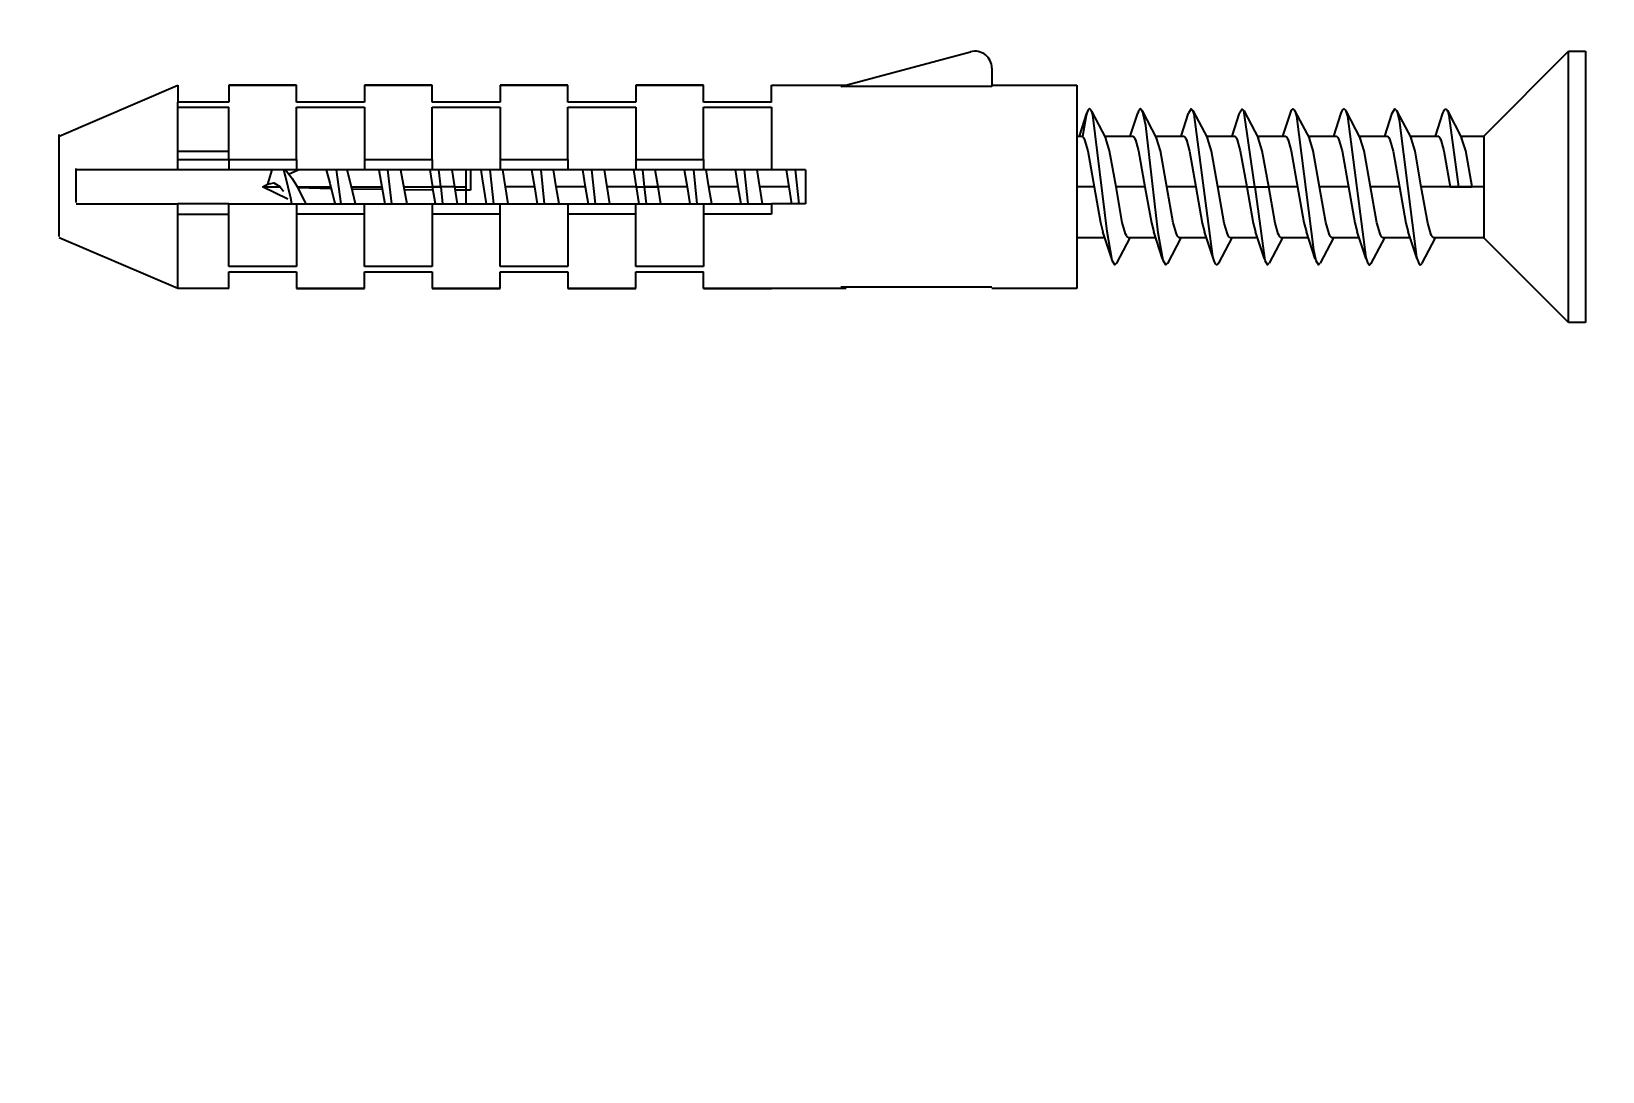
# Model space of a CAD drawing. Extents: x -4534 to -3829, y -2022 to -1514.
# Drawn here: x -4498.17 to -4451.85, y -1679.41 to -1648.74 of the extents above; entities that cross this region are included whole.
import ezdxf

# ---------------------------------------------------------------- set-up
doc = ezdxf.new("R2010")
doc.units = 0
doc.header["$LTSCALE"] = 23.1
doc.header["$MEASUREMENT"] = 0
doc.layers.get('0').update_dxf_attribs({"linetype": 'CONTINUOUS'})
doc.layers.get('Defpoints').update_dxf_attribs({"linetype": 'CONTINUOUS'})
doc.layers.add('IGES_LEVEL_0_-_VISIBLE', color=253, linetype='CONTINUOUS')
doc.layers.add('IGES_LEVEL_0_-_VISIBLETAN2', color=253, linetype='CONTINUOUS')
doc.styles.get("Standard").update_dxf_attribs({"font": 'txt.shx', "bigfont": 'whgtxt.shx'})
doc.dimstyles.new('a', dxfattribs={"dimtxt": 3, "dimasz": 2.5, "dimexe": 2.5, "dimexo": 1, "dimgap": 1, "dimtad": 1, "dimdsep": 46, "dimtxsty": 'Standard', "dimcen": 0, "dimclrd": 2, "dimclre": 2, "dimclrt": 2, "dimadec": 1, "dimazin": 2, "dimtfac": 1, "dimtmove": 0, "dimatfit": 3, "dimfxl": 0, "dimtolj": 1, "dimtzin": 0, "dimarcsym": 0})
doc.dimstyles.get("Standard").update_dxf_attribs({"dimtxt": 2.5, "dimasz": 0.18, "dimexe": 0.18, "dimexo": 0.0625, "dimgap": 0.09, "dimtad": 0, "dimtih": 1, "dimtoh": 1, "dimdec": 4, "dimzin": 0, "dimdsep": 46, "dimtxsty": 'Standard', "dimcen": 0.09, "dimadec": 0, "dimazin": 0, "dimtp": 0.001, "dimtm": 0.001, "dimtfac": 1, "dimtdec": 4, "dimtofl": 0, "dimtmove": 0, "dimatfit": 0, "dimfxl": 0, "dimtolj": 1, "dimtzin": 0, "dimarcsym": 0})

# ---------------------------------------------------------------- blocks, each defined once
blk = doc.blocks.new('*D128')
at = {"color": 2, "lineweight": -2}
for p, q in [((-4424.408, -1521.408), (-4520.254, -1521.408)), ((-4515.254, -1533.908), (-4515.254, -1727.908)), ((-4424.408, -1740.408), (-4520.254, -1740.408))]:
    blk.add_line(p, q, dxfattribs=at)
at = {"color": 2}
for points in [[(-4517.337, -1533.908), (-4513.171, -1533.908), (-4515.254, -1521.408)], [(-4517.337, -1727.908), (-4513.171, -1727.908), (-4515.254, -1740.408)]]:
    blk.add_solid(points, dxfattribs=at)
at = {"layer": 'Defpoints', "color": 0}
for p in [(-4422.908, -1521.408), (-4515.254, -1740.408), (-4422.908, -1740.408)]:
    blk.add_point(p, dxfattribs=at)
at = {"color": 2, "insert": (-4526.004, -1630.908), "char_height": 11.5, "attachment_point": 5, "rotation": 90}
blk.add_mtext('\\A1;219', dxfattribs=at)
blk = doc.blocks.new('*D112')
at = {"color": 2, "lineweight": -2}
for p, q in [((-4441.403, -1621.023), (-4441.403, -1581.273)), ((-4446.349, -1633.523), (-4428.903, -1633.523)), ((-4441.403, -1653.323), (-4441.403, -1633.523)), ((-4447.349, -1653.323), (-4428.903, -1653.323)), ((-4441.403, -1665.823), (-4441.403, -1678.323))]:
    blk.add_line(p, q, dxfattribs=at)
at = {"color": 2}
for points in [[(-4443.487, -1621.023), (-4439.32, -1621.023), (-4441.403, -1633.523)], [(-4443.487, -1665.823), (-4439.32, -1665.823), (-4441.403, -1653.323)]]:
    blk.add_solid(points, dxfattribs=at)
at = {"layer": 'Defpoints', "color": 0}
for p in [(-4451.349, -1633.523), (-4441.403, -1633.523), (-4452.349, -1653.323)]:
    blk.add_point(p, dxfattribs=at)
at = {"color": 2, "insert": (-4452.153, -1594.898), "char_height": 11.5, "attachment_point": 5, "rotation": 90}
blk.add_mtext('\\A1;20', dxfattribs=at)

msp = doc.modelspace()

# ---------------------------------------------------------------- linework, layer by layer
at = {"layer": 'IGES_LEVEL_0_-_VISIBLE', "color": 0}
for p, q in [((-4474.303, -1650.365), (-4470.478, -1649.34)), ((-4455.349, -1651.823), (-4452.849, -1649.323)), ((-4455.349, -1651.823), (-4452.849, -1649.323)), ((-4452.849, -1649.323), (-4452.349, -1649.323)), ((-4452.849, -1649.323), (-4452.349, -1649.323)), ((-4452.849, -1657.323), (-4452.849, -1649.323)), ((-4452.349, -1649.323), (-4452.349, -1657.323)), ((-4469.849, -1649.823), (-4469.849, -1650.365)), ((-4497.349, -1651.823), (-4493.849, -1650.323)), ((-4493.849, -1650.323), (-4493.849, -1650.823)), ((-4492.349, -1650.323), (-4490.349, -1650.323)), ((-4492.349, -1650.323), (-4492.349, -1650.823)), ((-4490.349, -1650.325), (-4492.349, -1650.325)), ((-4490.349, -1650.823), (-4490.349, -1650.323)), ((-4488.349, -1650.323), (-4486.349, -1650.323)), ((-4488.349, -1650.323), (-4488.349, -1650.823)), ((-4486.349, -1650.325), (-4488.349, -1650.325)), ((-4486.349, -1650.823), (-4486.349, -1650.323)), ((-4484.349, -1650.323), (-4482.349, -1650.323)), ((-4484.349, -1650.323), (-4484.349, -1650.823)), ((-4482.349, -1650.325), (-4484.349, -1650.325)), ((-4482.349, -1650.823), (-4482.349, -1650.323)), ((-4480.349, -1650.323), (-4478.349, -1650.323)), ((-4480.349, -1650.323), (-4480.349, -1650.823)), ((-4478.349, -1650.325), (-4480.349, -1650.325)), ((-4478.349, -1650.823), (-4478.349, -1650.323)), ((-4476.349, -1650.323), (-4474.146, -1650.323)), ((-4476.349, -1650.823), (-4476.349, -1650.323)), ((-4469.849, -1650.365), (-4474.303, -1650.365)), ((-4469.849, -1650.323), (-4467.349, -1650.323)), ((-4467.349, -1650.323), (-4467.349, -1656.323)), ((-4493.849, -1650.973), (-4493.849, -1650.823)), ((-4492.349, -1650.823), (-4493.849, -1650.823)), ((-4493.849, -1650.973), (-4492.349, -1650.973)), ((-4493.849, -1652.275), (-4493.849, -1650.973)), ((-4492.349, -1652.275), (-4492.349, -1650.973)), ((-4488.349, -1650.823), (-4490.349, -1650.823)), ((-4490.349, -1650.973), (-4488.349, -1650.973)), ((-4490.349, -1652.518), (-4490.349, -1650.973)), ((-4488.349, -1650.973), (-4488.349, -1652.518)), ((-4484.349, -1650.823), (-4486.349, -1650.823)), ((-4486.349, -1650.973), (-4484.349, -1650.973)), ((-4486.349, -1652.518), (-4486.349, -1650.973)), ((-4484.349, -1650.973), (-4484.349, -1652.518)), ((-4480.349, -1650.823), (-4482.349, -1650.823)), ((-4482.349, -1650.973), (-4480.349, -1650.973)), ((-4482.349, -1652.518), (-4482.349, -1650.973)), ((-4480.349, -1650.973), (-4480.349, -1652.518)), ((-4476.349, -1650.823), (-4478.349, -1650.823)), ((-4478.349, -1650.973), (-4476.349, -1650.973)), ((-4478.349, -1652.518), (-4478.349, -1650.973)), ((-4476.349, -1650.973), (-4476.349, -1652.823)), ((-4467.272, -1651.823), (-4467.053, -1651.15)), ((-4466.918, -1651.087), (-4466.493, -1651.894)), ((-4465.772, -1651.823), (-4465.552, -1651.149)), ((-4465.423, -1651.078), (-4464.995, -1651.892)), ((-4464.272, -1651.823), (-4464.054, -1651.154)), ((-4463.925, -1651.07), (-4463.495, -1651.89)), ((-4462.772, -1651.823), (-4462.554, -1651.152)), ((-4462.425, -1651.074), (-4461.993, -1651.894)), ((-4462.099, -1653.323), (-4462.425, -1651.075)), ((-4461.272, -1651.823), (-4461.053, -1651.15)), ((-4460.919, -1651.086), (-4460.493, -1651.894)), ((-4459.772, -1651.823), (-4459.552, -1651.149)), ((-4459.422, -1651.079), (-4458.995, -1651.892)), ((-4458.272, -1651.823), (-4458.054, -1651.154)), ((-4457.926, -1651.07), (-4457.495, -1651.89)), ((-4456.772, -1651.823), (-4456.554, -1651.152)), ((-4456.772, -1651.823), (-4456.554, -1651.152)), ((-4456.425, -1651.074), (-4455.993, -1651.894)), ((-4456.425, -1651.074), (-4455.993, -1651.894)), ((-4497.349, -1654.781), (-4497.349, -1651.781)), ((-4467.349, -1651.823), (-4467.214, -1651.823)), ((-4466.531, -1651.823), (-4465.714, -1651.823)), ((-4465.032, -1651.823), (-4464.214, -1651.823)), ((-4463.531, -1651.823), (-4462.714, -1651.823)), ((-4462.031, -1651.823), (-4461.214, -1651.823)), ((-4460.531, -1651.823), (-4459.714, -1651.823)), ((-4459.032, -1651.823), (-4458.214, -1651.823)), ((-4457.531, -1651.823), (-4456.714, -1651.823)), ((-4457.531, -1651.823), (-4456.714, -1651.823)), ((-4456.031, -1651.823), (-4455.349, -1651.823)), ((-4456.031, -1651.823), (-4455.349, -1651.823)), ((-4455.349, -1651.823), (-4455.349, -1653.323)), ((-4455.349, -1651.823), (-4455.349, -1653.323)), ((-4493.849, -1652.518), (-4493.849, -1652.275)), ((-4492.349, -1652.275), (-4493.849, -1652.275)), ((-4493.849, -1652.823), (-4493.849, -1652.518)), ((-4493.849, -1652.518), (-4492.349, -1652.518)), ((-4492.349, -1652.518), (-4492.349, -1652.275)), ((-4492.349, -1652.518), (-4490.349, -1652.518)), ((-4492.349, -1652.518), (-4492.349, -1652.823)), ((-4490.349, -1652.518), (-4490.349, -1652.823)), ((-4488.349, -1652.518), (-4486.349, -1652.518)), ((-4488.349, -1652.518), (-4488.349, -1652.823)), ((-4486.349, -1652.518), (-4486.349, -1652.823)), ((-4484.349, -1652.518), (-4482.349, -1652.518)), ((-4484.349, -1652.518), (-4484.349, -1652.823)), ((-4482.349, -1652.518), (-4482.349, -1652.823)), ((-4480.349, -1652.518), (-4478.349, -1652.518)), ((-4480.349, -1652.518), (-4480.349, -1652.823)), ((-4478.349, -1652.518), (-4478.349, -1652.823)), ((-4496.849, -1653.781), (-4496.849, -1652.781)), ((-4493.849, -1652.823), (-4496.849, -1652.823)), ((-4492.349, -1652.823), (-4493.849, -1652.823)), ((-4490.349, -1652.823), (-4492.349, -1652.823)), ((-4491.197, -1653.243), (-4491.071, -1652.823)), ((-4490.673, -1652.823), (-4490.472, -1653.082)), ((-4490.583, -1652.947), (-4490.298, -1652.823)), ((-4488.349, -1652.823), (-4490.349, -1652.823)), ((-4489.031, -1653.823), (-4489.168, -1652.823)), ((-4488.731, -1653.323), (-4488.86, -1652.823)), ((-4486.349, -1652.823), (-4488.349, -1652.823)), ((-4487.929, -1652.823), (-4487.751, -1653.823)), ((-4487.543, -1653.823), (-4487.654, -1652.823)), ((-4487.282, -1652.823), (-4487.103, -1653.823)), ((-4486.42, -1652.823), (-4486.339, -1653.323)), ((-4484.349, -1652.823), (-4486.349, -1652.823)), ((-4486.099, -1653.323), (-4486.151, -1652.823)), ((-4485.773, -1652.823), (-4485.692, -1653.323)), ((-4485.349, -1653.323), (-4485.349, -1652.823)), ((-4485.224, -1652.823), (-4485.224, -1653.417)), ((-4484.651, -1652.823), (-4484.546, -1653.823)), ((-4482.349, -1652.823), (-4484.349, -1652.823)), ((-4484.192, -1653.323), (-4484.273, -1652.823)), ((-4483.42, -1652.823), (-4483.339, -1653.323)), ((-4483.151, -1652.823), (-4483.046, -1653.823)), ((-4482.692, -1653.323), (-4482.773, -1652.823)), ((-4480.349, -1652.823), (-4482.349, -1652.823)), ((-4481.92, -1652.823), (-4481.839, -1653.323)), ((-4481.651, -1652.823), (-4481.546, -1653.823)), ((-4481.192, -1653.323), (-4481.273, -1652.823)), ((-4480.42, -1652.823), (-4480.339, -1653.323)), ((-4478.349, -1652.823), (-4480.349, -1652.823)), ((-4480.151, -1652.823), (-4480.099, -1653.322)), ((-4479.692, -1653.323), (-4479.773, -1652.823)), ((-4478.92, -1652.823), (-4478.839, -1653.323)), ((-4478.651, -1652.823), (-4478.546, -1653.823)), ((-4476.349, -1652.823), (-4478.349, -1652.823)), ((-4478.192, -1653.323), (-4478.273, -1652.823)), ((-4477.42, -1652.823), (-4477.339, -1653.323)), ((-4477.151, -1652.823), (-4477.046, -1653.823)), ((-4476.692, -1653.323), (-4476.773, -1652.823)), ((-4475.349, -1652.823), (-4476.349, -1652.823)), ((-4475.92, -1652.823), (-4475.839, -1653.323)), ((-4475.651, -1652.823), (-4475.546, -1653.823)), ((-4475.349, -1652.823), (-4475.349, -1653.823)), ((-4491.349, -1653.323), (-4491.197, -1653.243)), ((-4490.604, -1653.689), (-4491.349, -1653.323)), ((-4491.347, -1653.323), (-4490.834, -1653.323)), ((-4490.82, -1653.339), (-4491.347, -1653.323)), ((-4490.834, -1653.323), (-4490.741, -1653.444)), ((-4490.741, -1653.444), (-4490.734, -1653.454)), ((-4490.317, -1653.323), (-4490.472, -1653.082)), ((-4490.317, -1653.323), (-4489.339, -1653.323)), ((-4489.325, -1653.377), (-4490.301, -1653.354)), ((-4488.731, -1653.323), (-4487.839, -1653.323)), ((-4488.611, -1653.823), (-4488.731, -1653.323)), ((-4487.825, -1653.402), (-4488.715, -1653.388)), ((-4487.192, -1653.323), (-4486.339, -1653.323)), ((-4486.324, -1653.415), (-4487.177, -1653.409)), ((-4486.257, -1653.823), (-4486.339, -1653.323)), ((-4486.099, -1653.323), (-4486.046, -1653.823)), ((-4485.692, -1653.323), (-4485.61, -1653.823)), ((-4485.691, -1653.323), (-4485.349, -1653.323)), ((-4485.224, -1653.417), (-4485.677, -1653.417)), ((-4484.11, -1653.823), (-4484.192, -1653.323)), ((-4483.339, -1653.323), (-4483.257, -1653.823)), ((-4482.61, -1653.823), (-4482.692, -1653.323)), ((-4481.839, -1653.323), (-4481.757, -1653.823)), ((-4481.11, -1653.823), (-4481.192, -1653.323)), ((-4480.339, -1653.323), (-4480.257, -1653.823)), ((-4480.099, -1653.322), (-4480.046, -1653.823)), ((-4479.611, -1653.823), (-4479.692, -1653.323)), ((-4478.839, -1653.323), (-4478.757, -1653.823)), ((-4478.11, -1653.823), (-4478.192, -1653.323)), ((-4477.339, -1653.323), (-4477.257, -1653.823)), ((-4476.61, -1653.823), (-4476.692, -1653.323)), ((-4475.839, -1653.323), (-4475.757, -1653.823)), ((-4462.099, -1653.323), (-4461.804, -1655.491)), ((-4456.339, -1653.323), (-4456.099, -1653.322)), ((-4456.339, -1653.323), (-4456.099, -1653.322)), ((-4455.692, -1653.323), (-4456.339, -1653.323)), ((-4455.692, -1653.323), (-4456.339, -1653.323)), ((-4456.099, -1653.322), (-4455.692, -1653.323)), ((-4456.099, -1653.322), (-4455.692, -1653.323)), ((-4455.349, -1653.323), (-4455.349, -1654.823)), ((-4455.349, -1653.323), (-4455.349, -1654.823)), ((-4496.849, -1653.823), (-4493.849, -1653.823)), ((-4492.349, -1653.823), (-4493.849, -1653.823)), ((-4493.849, -1654.127), (-4493.849, -1653.823)), ((-4492.349, -1653.823), (-4490.349, -1653.823)), ((-4492.349, -1654.127), (-4492.349, -1653.823)), ((-4490.349, -1653.823), (-4488.349, -1653.823)), ((-4490.349, -1653.823), (-4490.349, -1654.127)), ((-4488.349, -1653.823), (-4486.349, -1653.823)), ((-4488.349, -1654.127), (-4488.349, -1653.823)), ((-4486.349, -1653.823), (-4484.349, -1653.823)), ((-4486.349, -1653.823), (-4486.349, -1654.127)), ((-4484.349, -1653.823), (-4482.349, -1653.823)), ((-4484.349, -1654.127), (-4484.349, -1653.823)), ((-4482.349, -1653.823), (-4480.349, -1653.823)), ((-4482.349, -1653.823), (-4482.349, -1654.127)), ((-4480.349, -1653.823), (-4478.349, -1653.823)), ((-4480.349, -1654.127), (-4480.349, -1653.823)), ((-4478.349, -1653.823), (-4476.349, -1653.823)), ((-4478.349, -1653.823), (-4478.349, -1654.127)), ((-4475.349, -1653.823), (-4476.349, -1653.823)), ((-4476.349, -1653.823), (-4476.349, -1654.127)), ((-4493.849, -1654.127), (-4492.349, -1654.127)), ((-4493.849, -1656.323), (-4493.849, -1654.127)), ((-4492.349, -1655.672), (-4492.349, -1654.127)), ((-4488.349, -1654.127), (-4490.349, -1654.127)), ((-4490.349, -1654.127), (-4490.349, -1655.672)), ((-4488.349, -1655.672), (-4488.349, -1654.127)), ((-4484.349, -1654.127), (-4486.349, -1654.127)), ((-4486.349, -1654.127), (-4486.349, -1655.672)), ((-4484.349, -1655.672), (-4484.349, -1654.127)), ((-4480.349, -1654.127), (-4482.349, -1654.127)), ((-4482.349, -1654.127), (-4482.349, -1655.672)), ((-4480.349, -1655.672), (-4480.349, -1654.127)), ((-4476.349, -1654.127), (-4478.349, -1654.127)), ((-4478.349, -1654.127), (-4478.349, -1655.672)), ((-4493.849, -1656.323), (-4497.349, -1654.823)), ((-4467.317, -1654.823), (-4467.349, -1654.809)), ((-4466.521, -1654.823), (-4467.317, -1654.823)), ((-4466.319, -1655.445), (-4466.579, -1654.649)), ((-4465.782, -1654.823), (-4466.176, -1655.573)), ((-4465.021, -1654.823), (-4465.817, -1654.823)), ((-4464.818, -1655.444), (-4465.081, -1654.645)), ((-4464.281, -1654.823), (-4464.677, -1655.577)), ((-4463.521, -1654.823), (-4464.317, -1654.823)), ((-4463.318, -1655.447), (-4463.58, -1654.647)), ((-4462.78, -1654.823), (-4463.175, -1655.573)), ((-4462.021, -1654.823), (-4462.817, -1654.823)), ((-4461.819, -1655.446), (-4462.08, -1654.649)), ((-4461.28, -1654.823), (-4461.674, -1655.572)), ((-4460.521, -1654.823), (-4461.317, -1654.823)), ((-4460.319, -1655.445), (-4460.579, -1654.649)), ((-4459.782, -1654.823), (-4460.176, -1655.573)), ((-4459.021, -1654.823), (-4459.817, -1654.823)), ((-4458.818, -1655.444), (-4459.081, -1654.645)), ((-4458.281, -1654.823), (-4458.677, -1655.577)), ((-4457.521, -1654.823), (-4458.317, -1654.823)), ((-4457.318, -1655.446), (-4457.58, -1654.647)), ((-4456.78, -1654.823), (-4457.175, -1655.573)), ((-4456.78, -1654.823), (-4457.175, -1655.573)), ((-4455.349, -1654.823), (-4456.817, -1654.823)), ((-4455.349, -1654.823), (-4456.817, -1654.823)), ((-4452.849, -1657.323), (-4455.349, -1654.823)), ((-4490.349, -1655.672), (-4492.349, -1655.672)), ((-4492.349, -1655.823), (-4490.349, -1655.823)), ((-4492.349, -1656.323), (-4492.349, -1655.823)), ((-4490.349, -1655.823), (-4490.349, -1656.323)), ((-4486.349, -1655.672), (-4488.349, -1655.672)), ((-4488.349, -1655.823), (-4486.349, -1655.823)), ((-4488.349, -1656.323), (-4488.349, -1655.823)), ((-4486.349, -1655.823), (-4486.349, -1656.323)), ((-4482.349, -1655.672), (-4484.349, -1655.672)), ((-4484.349, -1655.823), (-4482.349, -1655.823)), ((-4484.349, -1656.323), (-4484.349, -1655.823)), ((-4482.349, -1655.823), (-4482.349, -1656.323)), ((-4478.349, -1655.672), (-4480.349, -1655.672)), ((-4480.349, -1655.823), (-4478.349, -1655.823)), ((-4480.349, -1656.323), (-4480.349, -1655.823)), ((-4478.349, -1656.323), (-4478.349, -1655.823)), ((-4469.849, -1656.281), (-4474.303, -1656.281)), ((-4492.349, -1656.32), (-4493.849, -1656.32)), ((-4492.349, -1656.323), (-4493.849, -1656.323)), ((-4490.349, -1656.32), (-4488.349, -1656.32)), ((-4488.349, -1656.323), (-4490.349, -1656.323)), ((-4486.349, -1656.32), (-4484.349, -1656.32)), ((-4484.349, -1656.323), (-4486.349, -1656.323)), ((-4482.349, -1656.32), (-4480.349, -1656.32)), ((-4480.349, -1656.323), (-4482.349, -1656.323)), ((-4478.349, -1656.32), (-4476.349, -1656.32)), ((-4474.146, -1656.323), (-4478.349, -1656.323)), ((-4467.349, -1656.323), (-4469.849, -1656.323)), ((-4452.349, -1657.323), (-4452.849, -1657.323))]:
    msp.add_line(p, q, dxfattribs=at)
for points in [[(-4466.302, -1655.497), (-4466.453, -1654.636), (-4466.88, -1651.199), (-4466.9, -1651.133), (-4466.927, -1651.07), (-4466.937, -1651.052), (-4466.943, -1651.044), (-4466.95, -1651.037), (-4466.955, -1651.033), (-4466.959, -1651.03), (-4466.966, -1651.027), (-4466.969, -1651.026), (-4466.973, -1651.026), (-4466.976, -1651.026), (-4466.98, -1651.027), (-4466.984, -1651.028), (-4466.987, -1651.029), (-4466.991, -1651.031), (-4466.997, -1651.036), (-4467.004, -1651.043), (-4467.01, -1651.05), (-4467.02, -1651.068), (-4467.044, -1651.122), (-4467.072, -1651.216), (-4467.181, -1651.837)], [(-4464.803, -1655.493), (-4464.949, -1654.674), (-4465.314, -1651.517), (-4465.39, -1651.168), (-4465.406, -1651.118), (-4465.427, -1651.069), (-4465.439, -1651.049), (-4465.446, -1651.04), (-4465.45, -1651.035), (-4465.455, -1651.032), (-4465.46, -1651.028), (-4465.469, -1651.025), (-4465.475, -1651.024), (-4465.478, -1651.024), (-4465.481, -1651.025), (-4465.484, -1651.026), (-4465.487, -1651.027), (-4465.49, -1651.029), (-4465.496, -1651.034), (-4465.501, -1651.039), (-4465.508, -1651.048), (-4465.514, -1651.057), (-4465.525, -1651.077), (-4465.552, -1651.149)], [(-4463.926, -1651.07), (-4463.974, -1651.026), (-4464.054, -1651.154)], [(-4463.174, -1655.573), (-4463.19, -1655.598), (-4463.196, -1655.606), (-4463.201, -1655.61), (-4463.209, -1655.616), (-4463.215, -1655.619), (-4463.221, -1655.619), (-4463.223, -1655.619), (-4463.228, -1655.619), (-4463.233, -1655.617), (-4463.238, -1655.615), (-4463.241, -1655.613), (-4463.245, -1655.61), (-4463.251, -1655.605), (-4463.261, -1655.591), (-4463.282, -1655.551), (-4463.299, -1655.508), (-4463.336, -1655.371), (-4463.887, -1651.175), (-4463.904, -1651.122), (-4463.926, -1651.07)], [(-4462.425, -1651.074), (-4462.474, -1651.028), (-4462.553, -1651.152)], [(-4461.053, -1651.15), (-4461.029, -1651.086), (-4461.018, -1651.062), (-4461.01, -1651.051), (-4461.002, -1651.04), (-4460.996, -1651.035), (-4460.99, -1651.031), (-4460.987, -1651.029), (-4460.984, -1651.027), (-4460.977, -1651.026), (-4460.974, -1651.026), (-4460.97, -1651.026), (-4460.967, -1651.027), (-4460.963, -1651.029), (-4460.957, -1651.033), (-4460.951, -1651.038), (-4460.944, -1651.044), (-4460.938, -1651.051), (-4460.928, -1651.066), (-4460.912, -1651.1), (-4460.871, -1651.235), (-4460.374, -1655.179), (-4460.302, -1655.497)], [(-4459.552, -1651.149), (-4459.525, -1651.077), (-4459.514, -1651.057), (-4459.508, -1651.048), (-4459.501, -1651.039), (-4459.496, -1651.034), (-4459.49, -1651.029), (-4459.487, -1651.027), (-4459.481, -1651.025), (-4459.475, -1651.024), (-4459.469, -1651.025), (-4459.466, -1651.026), (-4459.461, -1651.029), (-4459.455, -1651.032), (-4459.448, -1651.037), (-4459.442, -1651.043), (-4459.437, -1651.05), (-4459.432, -1651.057), (-4459.417, -1651.089), (-4459.37, -1651.237), (-4458.827, -1655.408), (-4458.78, -1655.555), (-4458.768, -1655.581), (-4458.76, -1655.593), (-4458.751, -1655.604), (-4458.745, -1655.611), (-4458.738, -1655.616), (-4458.735, -1655.618), (-4458.731, -1655.62), (-4458.725, -1655.621), (-4458.72, -1655.621), (-4458.714, -1655.619), (-4458.711, -1655.618), (-4458.706, -1655.615), (-4458.7, -1655.61), (-4458.693, -1655.603), (-4458.677, -1655.576)], [(-4458.054, -1651.154), (-4457.974, -1651.025), (-4457.927, -1651.068)], [(-4457.926, -1651.07), (-4457.904, -1651.122), (-4457.847, -1651.342), (-4457.332, -1655.391), (-4457.309, -1655.475), (-4457.28, -1655.556), (-4457.268, -1655.58), (-4457.26, -1655.592), (-4457.252, -1655.603), (-4457.246, -1655.608), (-4457.241, -1655.613), (-4457.238, -1655.615), (-4457.235, -1655.617), (-4457.231, -1655.618), (-4457.228, -1655.619), (-4457.225, -1655.619), (-4457.221, -1655.619), (-4457.218, -1655.618), (-4457.214, -1655.617), (-4457.211, -1655.616), (-4457.207, -1655.614), (-4457.201, -1655.61), (-4457.197, -1655.606), (-4457.193, -1655.602), (-4457.174, -1655.573)], [(-4456.554, -1651.152), (-4456.529, -1651.088), (-4456.518, -1651.064), (-4456.51, -1651.053), (-4456.502, -1651.042), (-4456.496, -1651.037), (-4456.49, -1651.032), (-4456.487, -1651.03), (-4456.484, -1651.029), (-4456.48, -1651.028), (-4456.477, -1651.027), (-4456.474, -1651.027), (-4456.47, -1651.028), (-4456.467, -1651.029), (-4456.464, -1651.03), (-4456.457, -1651.034), (-4456.451, -1651.039), (-4456.444, -1651.045), (-4456.438, -1651.052), (-4456.428, -1651.067), (-4456.412, -1651.1), (-4456.376, -1651.217), (-4456.099, -1653.322)], [(-4456.554, -1651.152), (-4456.529, -1651.088), (-4456.518, -1651.064), (-4456.51, -1651.053), (-4456.502, -1651.042), (-4456.496, -1651.037), (-4456.49, -1651.032), (-4456.487, -1651.03), (-4456.484, -1651.029), (-4456.48, -1651.028), (-4456.477, -1651.027), (-4456.474, -1651.027), (-4456.47, -1651.028), (-4456.467, -1651.029), (-4456.464, -1651.03), (-4456.457, -1651.034), (-4456.451, -1651.039), (-4456.444, -1651.045), (-4456.438, -1651.052), (-4456.428, -1651.067), (-4456.412, -1651.1), (-4456.376, -1651.217), (-4456.099, -1653.322)], [(-4467.214, -1651.823), (-4467.212, -1651.823), (-4467.206, -1651.823), (-4467.2, -1651.825), (-4467.195, -1651.827), (-4467.189, -1651.831), (-4467.183, -1651.835), (-4467.177, -1651.84), (-4467.166, -1651.853), (-4467.154, -1651.869), (-4467.143, -1651.888), (-4467.12, -1651.937), (-4467.027, -1652.258), (-4466.839, -1653.323)], [(-4466.192, -1653.323), (-4466.38, -1652.258), (-4466.493, -1651.893)], [(-4465.714, -1651.823), (-4465.708, -1651.823), (-4465.702, -1651.825), (-4465.696, -1651.827), (-4465.69, -1651.83), (-4465.684, -1651.834), (-4465.678, -1651.839), (-4465.666, -1651.852), (-4465.655, -1651.868), (-4465.643, -1651.888), (-4465.62, -1651.937), (-4465.526, -1652.263), (-4465.339, -1653.323)], [(-4464.692, -1653.323), (-4464.879, -1652.263), (-4464.995, -1651.89)], [(-4464.214, -1651.823), (-4464.208, -1651.823), (-4464.202, -1651.825), (-4464.196, -1651.827), (-4464.19, -1651.83), (-4464.184, -1651.834), (-4464.178, -1651.839), (-4464.166, -1651.852), (-4464.154, -1651.869), (-4464.143, -1651.889), (-4464.119, -1651.939), (-4464.024, -1652.27), (-4463.839, -1653.323)], [(-4463.192, -1653.323), (-4463.377, -1652.27), (-4463.495, -1651.89)], [(-4462.711, -1651.823), (-4462.705, -1651.824), (-4462.699, -1651.825), (-4462.694, -1651.828), (-4462.688, -1651.831), (-4462.682, -1651.836), (-4462.676, -1651.841), (-4462.665, -1651.854), (-4462.642, -1651.889), (-4462.619, -1651.938), (-4462.528, -1652.255), (-4462.339, -1653.323)], [(-4461.692, -1653.323), (-4461.881, -1652.255), (-4462.003, -1651.876)], [(-4461.214, -1651.823), (-4461.212, -1651.823), (-4461.206, -1651.823), (-4461.2, -1651.825), (-4461.195, -1651.827), (-4461.189, -1651.831), (-4461.183, -1651.835), (-4461.177, -1651.84), (-4461.166, -1651.853), (-4461.154, -1651.869), (-4461.143, -1651.888), (-4461.12, -1651.937), (-4461.027, -1652.258), (-4460.839, -1653.323)], [(-4460.192, -1653.323), (-4460.38, -1652.258), (-4460.493, -1651.893)], [(-4459.714, -1651.823), (-4459.708, -1651.823), (-4459.702, -1651.825), (-4459.696, -1651.827), (-4459.69, -1651.83), (-4459.684, -1651.834), (-4459.678, -1651.839), (-4459.666, -1651.852), (-4459.655, -1651.868), (-4459.643, -1651.888), (-4459.62, -1651.937), (-4459.526, -1652.263), (-4459.339, -1653.323)], [(-4458.692, -1653.323), (-4458.879, -1652.263), (-4458.995, -1651.89)], [(-4458.214, -1651.823), (-4458.208, -1651.823), (-4458.202, -1651.825), (-4458.196, -1651.827), (-4458.19, -1651.83), (-4458.184, -1651.834), (-4458.178, -1651.839), (-4458.166, -1651.852), (-4458.154, -1651.869), (-4458.143, -1651.889), (-4458.119, -1651.939), (-4458.024, -1652.27), (-4457.839, -1653.323)], [(-4457.192, -1653.323), (-4457.377, -1652.27), (-4457.495, -1651.89)], [(-4456.714, -1651.823), (-4456.713, -1651.823), (-4456.707, -1651.823), (-4456.702, -1651.825), (-4456.696, -1651.827), (-4456.69, -1651.83), (-4456.684, -1651.834), (-4456.678, -1651.839), (-4456.667, -1651.852), (-4456.655, -1651.867), (-4456.643, -1651.887), (-4456.62, -1651.935), (-4456.528, -1652.255), (-4456.339, -1653.323)], [(-4456.714, -1651.823), (-4456.713, -1651.823), (-4456.707, -1651.823), (-4456.702, -1651.825), (-4456.696, -1651.827), (-4456.69, -1651.83), (-4456.684, -1651.834), (-4456.678, -1651.839), (-4456.667, -1651.852), (-4456.655, -1651.867), (-4456.643, -1651.887), (-4456.62, -1651.935), (-4456.528, -1652.255), (-4456.339, -1653.323)], [(-4455.692, -1653.323), (-4455.881, -1652.255), (-4456.003, -1651.876)], [(-4455.692, -1653.323), (-4455.881, -1652.255), (-4456.003, -1651.876)], [(-4490.487, -1653.823), (-4490.523, -1653.66), (-4490.676, -1653.006), (-4490.728, -1652.823)], [(-4489.477, -1652.823), (-4489.365, -1653.217), (-4489.228, -1653.774), (-4489.215, -1653.823)], [(-4484.92, -1652.823), (-4484.876, -1653.088), (-4484.757, -1653.823)], [(-4491.197, -1653.243), (-4491.02, -1653.2), (-4490.847, -1653.309), (-4490.834, -1653.323)], [(-4490.063, -1653.823), (-4490.108, -1653.744), (-4490.317, -1653.323)], [(-4466.839, -1653.323), (-4466.653, -1654.376), (-4466.579, -1654.651)], [(-4465.817, -1654.823), (-4465.823, -1654.822), (-4465.828, -1654.821), (-4465.834, -1654.819), (-4465.84, -1654.815), (-4465.846, -1654.811), (-4465.852, -1654.806), (-4465.864, -1654.793), (-4465.876, -1654.777), (-4465.888, -1654.757), (-4465.911, -1654.707), (-4466.006, -1654.376), (-4466.192, -1653.323)], [(-4465.339, -1653.323), (-4465.151, -1654.382), (-4465.081, -1654.646)], [(-4464.317, -1654.823), (-4464.323, -1654.822), (-4464.328, -1654.821), (-4464.334, -1654.819), (-4464.34, -1654.815), (-4464.346, -1654.811), (-4464.352, -1654.806), (-4464.364, -1654.794), (-4464.375, -1654.777), (-4464.387, -1654.758), (-4464.41, -1654.708), (-4464.504, -1654.382), (-4464.692, -1653.323)], [(-4463.839, -1653.323), (-4463.65, -1654.388), (-4463.58, -1654.647)], [(-4462.818, -1654.823), (-4462.824, -1654.822), (-4462.83, -1654.821), (-4462.835, -1654.818), (-4462.841, -1654.815), (-4462.847, -1654.811), (-4462.853, -1654.806), (-4462.864, -1654.793), (-4462.876, -1654.777), (-4462.887, -1654.757), (-4462.91, -1654.708), (-4463.003, -1654.388), (-4463.192, -1653.323)], [(-4462.339, -1653.323), (-4462.149, -1654.391), (-4462.08, -1654.649)], [(-4461.317, -1654.823), (-4461.323, -1654.822), (-4461.329, -1654.821), (-4461.335, -1654.819), (-4461.34, -1654.815), (-4461.346, -1654.811), (-4461.352, -1654.806), (-4461.364, -1654.794), (-4461.375, -1654.778), (-4461.387, -1654.759), (-4461.41, -1654.71), (-4461.502, -1654.391), (-4461.692, -1653.323)], [(-4460.839, -1653.323), (-4460.653, -1654.376), (-4460.579, -1654.651)], [(-4459.817, -1654.823), (-4459.823, -1654.822), (-4459.828, -1654.821), (-4459.834, -1654.819), (-4459.84, -1654.815), (-4459.846, -1654.811), (-4459.852, -1654.806), (-4459.864, -1654.793), (-4459.876, -1654.777), (-4459.888, -1654.757), (-4459.911, -1654.707), (-4460.006, -1654.376), (-4460.192, -1653.323)], [(-4459.339, -1653.323), (-4459.151, -1654.382), (-4459.081, -1654.646)], [(-4458.317, -1654.823), (-4458.323, -1654.822), (-4458.328, -1654.821), (-4458.334, -1654.819), (-4458.34, -1654.815), (-4458.346, -1654.811), (-4458.352, -1654.806), (-4458.364, -1654.794), (-4458.375, -1654.777), (-4458.387, -1654.758), (-4458.41, -1654.708), (-4458.504, -1654.382), (-4458.692, -1653.323)], [(-4457.839, -1653.323), (-4457.65, -1654.388), (-4457.58, -1654.647)], [(-4456.818, -1654.823), (-4456.824, -1654.822), (-4456.83, -1654.821), (-4456.835, -1654.818), (-4456.841, -1654.815), (-4456.847, -1654.811), (-4456.853, -1654.806), (-4456.864, -1654.793), (-4456.876, -1654.777), (-4456.887, -1654.757), (-4456.91, -1654.708), (-4457.003, -1654.388), (-4457.192, -1653.323)], [(-4456.818, -1654.823), (-4456.824, -1654.822), (-4456.83, -1654.821), (-4456.835, -1654.818), (-4456.841, -1654.815), (-4456.847, -1654.811), (-4456.853, -1654.806), (-4456.864, -1654.793), (-4456.876, -1654.777), (-4456.887, -1654.757), (-4456.91, -1654.708), (-4457.003, -1654.388), (-4457.192, -1653.323)], [(-4466.176, -1655.572), (-4466.224, -1655.62), (-4466.302, -1655.498)], [(-4464.677, -1655.576), (-4464.724, -1655.621), (-4464.803, -1655.493)], [(-4461.804, -1655.492), (-4461.724, -1655.618), (-4461.675, -1655.572)], [(-4460.302, -1655.498), (-4460.224, -1655.62), (-4460.176, -1655.573)]]:
    msp.add_lwpolyline(points, dxfattribs=at)
msp.add_arc((-4470.349, -1649.823), 0.5, 0.0017, 105.0005, dxfattribs=at)
at = {"layer": 'IGES_LEVEL_0_-_VISIBLETAN2', "color": 0}
for p, q in [((-4485.692, -1653.323), (-4486.339, -1653.323)), ((-4486.339, -1653.323), (-4486.099, -1653.323)), ((-4485.692, -1653.323), (-4486.099, -1653.323)), ((-4485.349, -1653.823), (-4485.349, -1653.323)), ((-4483.339, -1653.323), (-4484.192, -1653.323)), ((-4481.839, -1653.323), (-4482.692, -1653.323)), ((-4480.339, -1653.323), (-4481.192, -1653.323)), ((-4480.339, -1653.323), (-4480.099, -1653.322)), ((-4480.339, -1653.323), (-4479.692, -1653.323)), ((-4479.692, -1653.323), (-4480.099, -1653.322)), ((-4478.839, -1653.323), (-4479.692, -1653.323)), ((-4477.339, -1653.323), (-4478.192, -1653.323)), ((-4475.839, -1653.323), (-4476.692, -1653.323)), ((-4466.839, -1653.323), (-4467.349, -1653.323)), ((-4465.339, -1653.323), (-4466.192, -1653.323)), ((-4463.839, -1653.323), (-4464.692, -1653.323)), ((-4462.339, -1653.323), (-4463.192, -1653.323)), ((-4462.339, -1653.323), (-4461.692, -1653.323)), ((-4462.339, -1653.323), (-4462.099, -1653.323)), ((-4462.099, -1653.323), (-4461.692, -1653.323)), ((-4460.839, -1653.323), (-4461.692, -1653.323)), ((-4459.339, -1653.323), (-4460.192, -1653.323)), ((-4457.839, -1653.323), (-4458.692, -1653.323)), ((-4456.339, -1653.323), (-4457.192, -1653.323)), ((-4456.339, -1653.323), (-4457.192, -1653.323)), ((-4455.349, -1653.323), (-4455.692, -1653.323)), ((-4455.349, -1653.323), (-4455.692, -1653.323))]:
    msp.add_line(p, q, dxfattribs=at)

# ---------------------------------------------------------------- dimensions: what is measured, and where the dimension line sits
for base, p1, p2, dimstyle, override, picture, middle in [((-4515.254, -1740.408), (-4422.908, -1521.408), (-4422.908, -1740.408), 'Standard', {"dimscale": 5, "dimtxt": 2.3, "dimasz": 2.5, "dimexe": 1, "dimexo": 0.3, "dimgap": 1, "dimtad": 1, "dimtih": 0, "dimtoh": 0, "dimdec": 0, "dimcen": 0, "dimclrd": 2, "dimclre": 2, "dimclrt": 2, "dimtp": 0.1, "dimtm": 0, "dimtfac": 0.5, "dimtdec": 2, "dimtofl": 1, "dimatfit": 3}, '*D128', (-4526.004, -1630.908)), ((-4441.403, -1633.523), (-4452.349, -1653.323), (-4451.349, -1633.523), 'a', {"dimscale": 5, "dimtxt": 2.3, "dimdec": 0}, '*D112', (-4452.153, -1594.898))]:
    dim = msp.add_linear_dim(base=base, p1=p1, p2=p2, angle=90, dimstyle=dimstyle, override=override)
    dim.commit()
    dim.dimension.update_dxf_attribs({"geometry": picture, "text_midpoint": middle})

doc.saveas('drawing.dxf')
